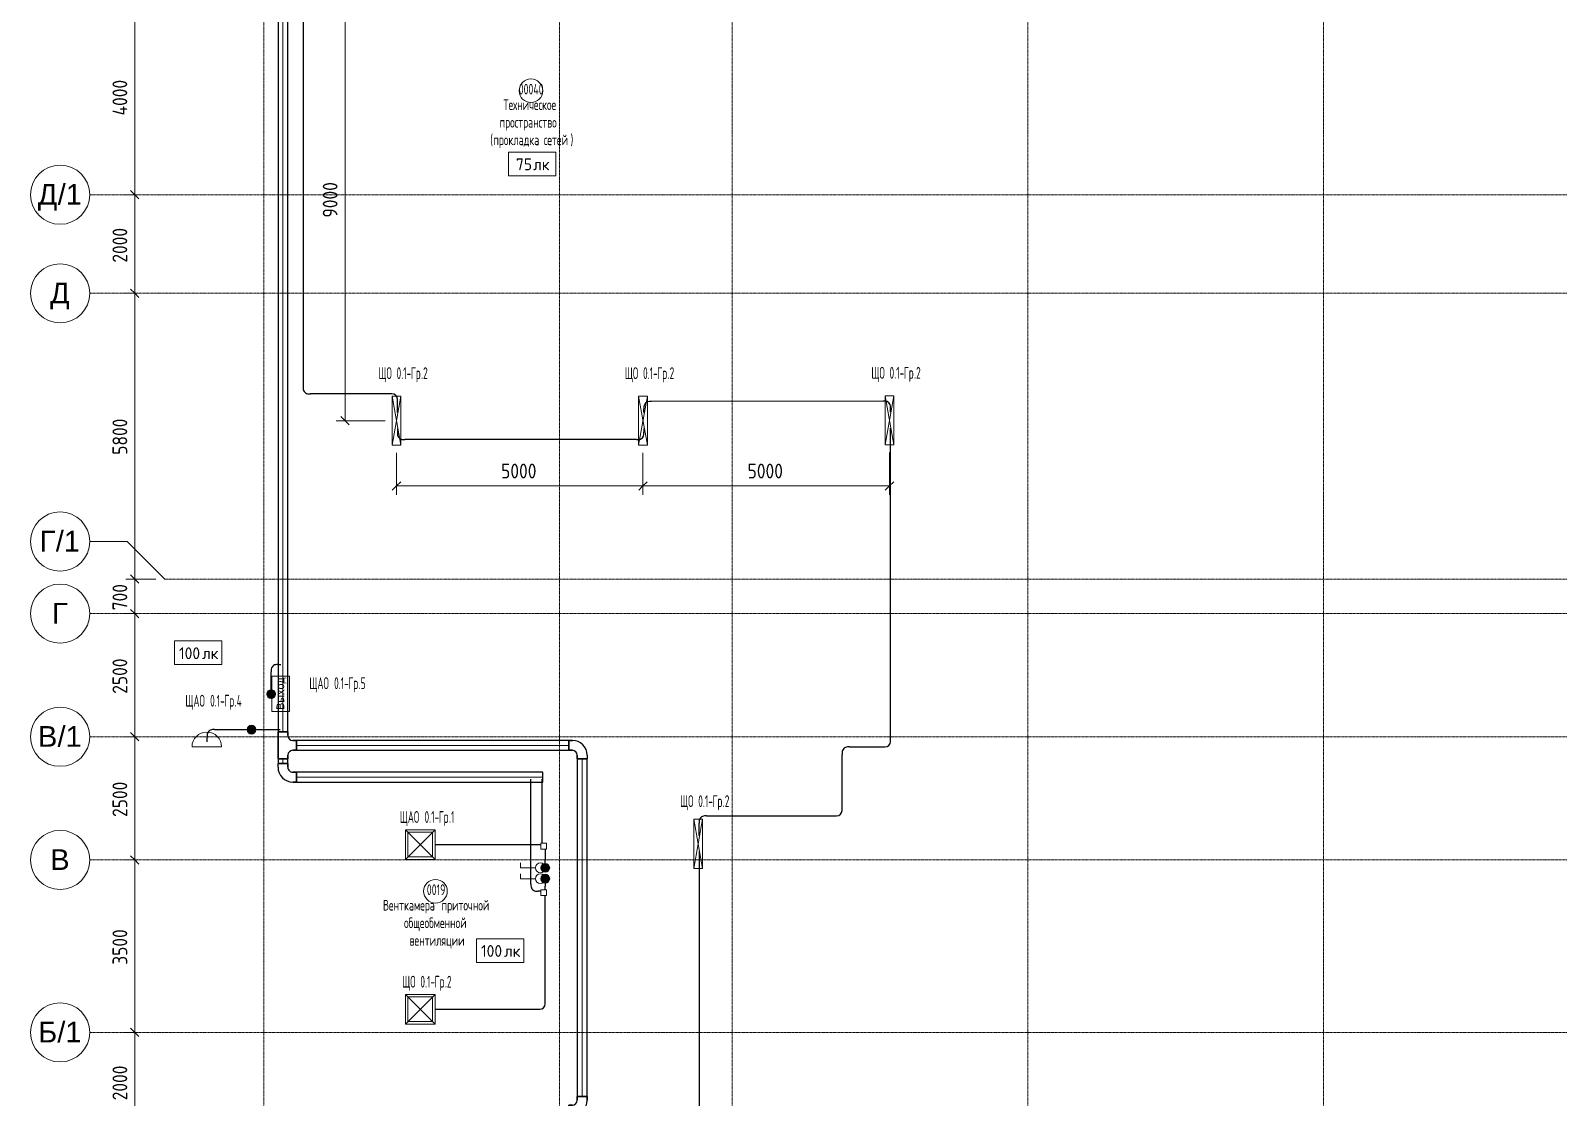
# Model space of a CAD drawing. Header units: millimetres. Extents: x -4730 to 98194, y -4296 to 93388.
# Drawn here: x -4730 to 26263, y 6680 to 28333 of the extents above; entities that cross this region are included whole.
import ezdxf

# ---------------------------------------------------------------- set-up
doc = ezdxf.new("R2010")
doc.units = ezdxf.units.MM
doc.linetypes.add('Линия сетки', pattern=[22.225, 12.7, -3.175, 3.175, -3.175])
for name, color, linetype, lineweight, true_color in [('Кабельные лотки', 5, 'Continuous', 25, 0x0000ff), ('Короба', 7, 'Continuous', 25, 0x008000), ('Линии', 7, 'Continuous', 9, 0x00a600), ('Опуск', 7, 'Continuous', 18, 0x007f00), ('Соединительные детали кабельных лотков', 5, 'Continuous', 25, 0x0000ff), ('Соединительные детали коробов', 7, 'Continuous', 25, 0x008000), ('Типовые аннотации', 5, 'Continuous', 18, 0x0000ff)]:
    doc.layers.add(name, color=color, linetype=linetype, lineweight=lineweight, true_color=true_color)
for name, color, linetype, lineweight in [('Марки помещений', 7, 'Continuous', 9), ('Марки силовых электроприборов', 7, 'Continuous', 9), ('Осевая линия', 7, 'Continuous', 18), ('Оси', 7, 'Continuous', 9), ('Размеры', 7, 'Continuous', 9), ('Размеры-120', 7, 'Continuous', 9), ('Текстовые примечания', 7, 'Continuous', 9)]:
    doc.layers.add(name, color=color, linetype=linetype, lineweight=lineweight)
doc.styles.add('Arial', font='arial.ttf', dxfattribs={"height": 156})
doc.styles.add('Arial_1', font='arial.ttf', dxfattribs={"height": 420})
doc.styles.add('GOST Common', font='GOST_Common.ttf', dxfattribs={"width": 0.6, "height": 240})
doc.styles.add('GOST Common_1', font='GOST_Common.ttf', dxfattribs={"height": 240})
doc.styles.add('GOST Common_2', font='GOST_Common.ttf', dxfattribs={"width": 0.9, "height": 300})
doc.styles.add('GOST Common_4', font='GOST_Common.ttf', dxfattribs={"width": 0.7, "height": 216})
doc.dimstyles.new('ADSK_Проверочный', dxfattribs={"dimscale": 304.8, "dimtxt": 301.714499, "dimasz": 0.556693, "dimexe": 0.590551, "dimexo": 0.590551, "dimgap": 0.19685, "dimtad": 1, "dimdec": 3, "dimrnd": 0.001, "dimdsep": 46, "dimtxsty": 'GOST Common_2', "dimblk1": 'OBLIQUE', "dimblk2": 'OBLIQUE', "dimsah": 1, "dimcen": 0.09, "dimazin": 0, "dimtfac": 1, "dimtdec": 4, "dimtix": 1, "dimtmove": 0, "dimatfit": 3, "dimfxl": 1, "dimtvp": 1, "dimtolj": 1, "dimtzin": 0, "dimarcsym": 2})

# ---------------------------------------------------------------- blocks, each defined once
blk = doc.blocks.new('M_Короб_ отвод - Плоский торец - ПВХ - Стандартная-2386742-Подвал')
at = {"layer": 'Соединительные детали коробов'}
for p, q in [((2894, 82640), (2856, 82640)), ((3006, 82640), (2894, 82640)), ((3006, 82640), (3006, 82640))]:
    blk.add_line(p, q, dxfattribs=at)
blk = doc.blocks.new('M_Короб_ отвод - Плоский торец - ПВХ - Стандартная-V1-Подвал')
at = {"layer": 'Соединительные детали коробов'}
for p, q in [((0, 111.95), (0, 150.05)), ((-150.05, 0), (-111.95, 0))]:
    blk.add_line(p, q, dxfattribs=at)
blk.add_arc((-111.95, 111.95), 111.95, 270, 0, dxfattribs=at)
blk = doc.blocks.new('M_Короб_ отвод - Плоский торец - ПВХ - Стандартная-V2-Подвал')
at = {"layer": 'Соединительные детали коробов'}
for p, q in [((-399, 14145), (-360, 14145)), ((-360, 14145), (-248, 14145)), ((-248, 14145), (-248, 14145))]:
    blk.add_line(p, q, dxfattribs=at)
blk = doc.blocks.new('M_Короб_ отвод - Плоский торец - ПВХ - Стандартная-2448709-Подвал')
at = {"layer": 'Соединительные детали коробов'}
for p, q in [((0, 112), (0, 150)), ((-150, 0), (-112, 0))]:
    blk.add_line(p, q, dxfattribs=at)
blk.add_arc((-112, 112), 112, 270, 359.9405, dxfattribs=at)
blk = doc.blocks.new('M_Короб_ отвод - Плоский торец - ПВХ - Стандартная-2448549-Подвал')
at = {"layer": 'Соединительные детали коробов'}
for p, q in [((0, 112), (0, 150)), ((-150, 0), (-112, 0))]:
    blk.add_line(p, q, dxfattribs=at)
blk.add_arc((-112, 112), 112, 270, 0.0238, dxfattribs=at)
blk = doc.blocks.new('M_Горизонтальный изгиб-колено для канального - Стандартная-2451758-Подвал')
at = {"layer": 'Соединительные детали кабельных лотков'}
for p, q in [((-275, 100), (-275, 100)), ((-275, 100), (-275, -100)), ((-275, -100), (-275, 100)), ((-275, 100), (-200, 100)), ((-200, 100), (-275, 100)), ((-100, 200), (-100, 275)), ((100, 275), (-100, 275)), ((-100, 275), (100, 275)), ((-100, 275), (-100, 275)), ((-100, 275), (-100, 200)), ((100, 200), (100, 275)), ((100, 275), (100, 275)), ((100, 275), (100, 200)), ((-275, -100), (-275, -100)), ((-200, -100), (-275, -100)), ((-200, -100), (-275, -100))]:
    blk.add_line(p, q, dxfattribs=at)
for radius, end in [(100, 360), (300, 360), (100, 0), (300, 0)]:
    blk.add_arc((-200, 200), radius, 270, end, dxfattribs=at)
blk = doc.blocks.new('M_Горизонтальный тройник для канального - Радиус 100 мм-2451883-Подвал')
at = {"layer": 'Соединительные детали кабельных лотков'}
for p, q in [((275, 100), (-275, 100)), ((-275, 100), (-275, -100)), ((-275, -100), (-275, 100)), ((-275, 100), (275, 100)), ((-275, 100), (-275, 100)), ((275, -100), (275, 100)), ((275, 100), (275, -100)), ((275, 100), (275, 100)), ((-275, -100), (-200, -100)), ((-200, -100), (-275, -100)), ((-275, -100), (-275, -100)), ((-100, -200), (-100, -275)), ((-100, -275), (-100, -200)), ((-100, -275), (100, -275)), ((100, -275), (-100, -275)), ((-100, -275), (-100, -275)), ((100, -275), (100, -200)), ((100, -200), (100, -275)), ((100, -275), (100, -275)), ((200, -100), (275, -100)), ((275, -100), (200, -100)), ((275, -100), (275, -100))]:
    blk.add_line(p, q, dxfattribs=at)
for centre, start, end in [((-200, -200), 0, 90), ((-200, -200), 0, 90), ((200, -200), 90, 180), ((200, -200), 90, 180)]:
    blk.add_arc(centre, 100, start, end, dxfattribs=at)
blk = doc.blocks.new('Ось сетки - Заголовок сетки - Окружность 5 мм-1145995-Подвал')
at = {"layer": 'Оси'}
blk.add_circle((0, 0), 5, dxfattribs=at)
blk = doc.blocks.new('DIMBLOCK23-Подвал')
at = {"layer": 'Размеры-120'}
for p, q in [((-2616, 8000), (-2701, 8085)), ((-2556, 8000), (-2796, 8000)), ((-2616, 6000), (-2616, 8000)), ((-2616, 8000), (-2531, 7915)), ((-2616, 8000), (-2556, 8000)), ((-2556, 6000), (-2796, 6000)), ((-2616, 6000), (-2701, 6085)), ((-2616, 6000), (-2531, 5915)), ((-2616, 6000), (-2556, 6000))]:
    blk.add_line(p, q, dxfattribs=at)
at = {"layer": 'Размеры-120', "color": 0, "insert": (-3068, 6622), "char_height": 300, "width": 908.21, "attachment_point": 1, "rotation": 90, "line_spacing_factor": 1.022761, "style": 'GOST Common_2'}
blk.add_mtext('2000', dxfattribs=at)
blk = doc.blocks.new('_Oblique')
at = {"color": 0, "linetype": 'ByBlock', "lineweight": -2}
blk.add_line((-0.5, -0.5), (0.5, 0.5), dxfattribs=at)
blk = doc.blocks.new('DIMBLOCK24-Подвал')
at = {"layer": 'Размеры-120'}
for p, q in [((-2556, 11500), (-2796, 11500)), ((-2616, 11500), (-2701, 11585)), ((-2616, 8000), (-2616, 11500)), ((-2616, 11500), (-2531, 11415)), ((-2616, 11500), (-2556, 11500)), ((-2616, 8000), (-2701, 8085)), ((-2556, 8000), (-2796, 8000)), ((-2616, 8000), (-2531, 7915)), ((-2616, 8000), (-2556, 8000))]:
    blk.add_line(p, q, dxfattribs=at)
at = {"layer": 'Размеры-120', "color": 0, "insert": (-3068, 9372), "char_height": 300, "width": 908.21, "attachment_point": 1, "rotation": 90, "line_spacing_factor": 1.022761, "style": 'GOST Common_2'}
blk.add_mtext('3500', dxfattribs=at)
blk = doc.blocks.new('DIMBLOCK25-Подвал')
at = {"layer": 'Размеры-120'}
for p, q in [((-2556, 14000), (-2796, 14000)), ((-2616, 14000), (-2701, 14085)), ((-2616, 11500), (-2616, 14000)), ((-2616, 14000), (-2531, 13915)), ((-2616, 14000), (-2556, 14000)), ((-2556, 11500), (-2796, 11500)), ((-2616, 11500), (-2701, 11585)), ((-2616, 11500), (-2531, 11415)), ((-2616, 11500), (-2556, 11500))]:
    blk.add_line(p, q, dxfattribs=at)
at = {"layer": 'Размеры-120', "color": 0, "insert": (-3068, 12372), "char_height": 300, "width": 908.21, "attachment_point": 1, "rotation": 90, "line_spacing_factor": 1.022761, "style": 'GOST Common_2'}
blk.add_mtext('2500', dxfattribs=at)
blk = doc.blocks.new('DIMBLOCK26-Подвал')
at = {"layer": 'Размеры-120'}
for p, q in [((-2556, 16500), (-2796, 16500)), ((-2616, 16500), (-2701, 16585)), ((-2616, 14000), (-2616, 16500)), ((-2616, 16500), (-2531, 16415)), ((-2616, 16500), (-2556, 16500)), ((-2556, 14000), (-2796, 14000)), ((-2616, 14000), (-2701, 14085)), ((-2616, 14000), (-2531, 13915)), ((-2616, 14000), (-2556, 14000))]:
    blk.add_line(p, q, dxfattribs=at)
at = {"layer": 'Размеры-120', "color": 0, "insert": (-3068, 14872), "char_height": 300, "width": 908.21, "attachment_point": 1, "rotation": 90, "line_spacing_factor": 1.022761, "style": 'GOST Common_2'}
blk.add_mtext('2500', dxfattribs=at)
blk = doc.blocks.new('DIMBLOCK27-Подвал')
at = {"layer": 'Размеры-120'}
for p, q in [((-2186, 17200), (-2796, 17200)), ((-2616, 17200), (-2701, 17285)), ((-2616, 16500), (-2616, 17200)), ((-2616, 17200), (-2531, 17115)), ((-2616, 17200), (-2186, 17200)), ((-2556, 16500), (-2796, 16500)), ((-2616, 16500), (-2701, 16585)), ((-2616, 16500), (-2531, 16415)), ((-2616, 16500), (-2556, 16500))]:
    blk.add_line(p, q, dxfattribs=at)
at = {"layer": 'Размеры-120', "color": 0, "insert": (-3068, 16566), "char_height": 300, "width": 681.16, "attachment_point": 1, "rotation": 90, "line_spacing_factor": 1.022761, "style": 'GOST Common_2'}
blk.add_mtext('700', dxfattribs=at)
blk = doc.blocks.new('DIMBLOCK28-Подвал')
at = {"layer": 'Размеры-120'}
for p, q in [((-2556, 23000), (-2796, 23000)), ((-2616, 23000), (-2701, 23085)), ((-2616, 17200), (-2616, 23000)), ((-2616, 23000), (-2531, 22915)), ((-2616, 23000), (-2556, 23000)), ((-2186, 17200), (-2796, 17200)), ((-2616, 17200), (-2701, 17285)), ((-2616, 17200), (-2531, 17115)), ((-2616, 17200), (-2186, 17200))]:
    blk.add_line(p, q, dxfattribs=at)
at = {"layer": 'Размеры-120', "color": 0, "insert": (-3068, 19722), "char_height": 300, "width": 908.21, "attachment_point": 1, "rotation": 90, "line_spacing_factor": 1.022761, "style": 'GOST Common_2'}
blk.add_mtext('5800', dxfattribs=at)
blk = doc.blocks.new('DIMBLOCK29-Подвал')
at = {"layer": 'Размеры-120'}
for p, q in [((-2556, 25000), (-2796, 25000)), ((-2616, 25000), (-2701, 25085)), ((-2616, 23000), (-2616, 25000)), ((-2616, 25000), (-2531, 24915)), ((-2616, 25000), (-2556, 25000)), ((-2556, 23000), (-2796, 23000)), ((-2616, 23000), (-2701, 23085)), ((-2616, 23000), (-2531, 22915)), ((-2616, 23000), (-2556, 23000))]:
    blk.add_line(p, q, dxfattribs=at)
at = {"layer": 'Размеры-120', "color": 0, "insert": (-3068, 23622), "char_height": 300, "width": 908.21, "attachment_point": 1, "rotation": 90, "line_spacing_factor": 1.022761, "style": 'GOST Common_2'}
blk.add_mtext('2000', dxfattribs=at)
blk = doc.blocks.new('DIMBLOCK30-Подвал')
at = {"layer": 'Размеры-120'}
for p, q in [((-2556, 29000), (-2796, 29000)), ((-2616, 29000), (-2701, 29085)), ((-2616, 25000), (-2616, 29000)), ((-2616, 29000), (-2531, 28915)), ((-2616, 29000), (-2556, 29000)), ((-2556, 25000), (-2796, 25000)), ((-2616, 25000), (-2701, 25085)), ((-2616, 25000), (-2531, 24915)), ((-2616, 25000), (-2556, 25000))]:
    blk.add_line(p, q, dxfattribs=at)
at = {"layer": 'Размеры-120', "color": 0, "insert": (-3068, 26609), "char_height": 300, "width": 938.89, "attachment_point": 1, "rotation": 90, "line_spacing_factor": 1.022761, "style": 'GOST Common_2'}
blk.add_mtext('4000', dxfattribs=at)
blk = doc.blocks.new('DIMBLOCK62-Подвал')
at = {"layer": 'Размеры-120'}
for p, q in [((1649, 29415), (1564, 29500)), ((2465, 29415), (1469, 29415)), ((1649, 20415), (1649, 29415)), ((1649, 29415), (1734, 29330)), ((1649, 29415), (2465, 29415)), ((1649, 20415), (1564, 20500)), ((2465, 20415), (1469, 20415)), ((1649, 20415), (1734, 20330)), ((1649, 20415), (2465, 20415))]:
    blk.add_line(p, q, dxfattribs=at)
at = {"layer": 'Размеры-120', "color": 0, "insert": (1197, 24537), "char_height": 300, "width": 908.21, "attachment_point": 1, "rotation": 90, "line_spacing_factor": 1.022761, "style": 'GOST Common_2'}
blk.add_mtext('9000', dxfattribs=at)
blk = doc.blocks.new('ADSK_Марка_Помещение - Номер Имя-85223-Подвал')
at = {"layer": 'Марки помещений'}
blk.add_circle((0, 0), 2, dxfattribs=at)
blk = doc.blocks.new('DIMBLOCK65-Подвал')
at = {"layer": 'Размеры-120'}
for p, q in [((2693, 19762), (2693, 18911)), ((2693, 19091), (2693, 19762)), ((7693, 19762), (7693, 18911)), ((7693, 19091), (7693, 19762)), ((2693, 19091), (2608, 19006)), ((2693, 19091), (2778, 19176)), ((2693, 19091), (7693, 19091)), ((7693, 19091), (7608, 19006)), ((7693, 19091), (7778, 19176))]:
    blk.add_line(p, q, dxfattribs=at)
at = {"layer": 'Размеры-120', "color": 0, "insert": (4815, 19543), "char_height": 300, "width": 908.21, "attachment_point": 1, "line_spacing_factor": 1.022761, "style": 'GOST Common_2'}
blk.add_mtext('5000', dxfattribs=at)
blk = doc.blocks.new('DIMBLOCK66-Подвал')
at = {"layer": 'Размеры-120'}
for p, q in [((7693, 19762), (7693, 18911)), ((7693, 19091), (7693, 19762)), ((12693, 19769), (12693, 18911)), ((12693, 19091), (12693, 19769)), ((7693, 19091), (7608, 19006)), ((7693, 19091), (7778, 19176)), ((7693, 19091), (12693, 19091)), ((12693, 19091), (12608, 19006)), ((12693, 19091), (12778, 19176))]:
    blk.add_line(p, q, dxfattribs=at)
at = {"layer": 'Размеры-120', "color": 0, "insert": (9815, 19543), "char_height": 300, "width": 908.21, "attachment_point": 1, "line_spacing_factor": 1.022761, "style": 'GOST Common_2'}
blk.add_mtext('5000', dxfattribs=at)
blk = doc.blocks.new('Морка помещения_освещённость_ - Морка помещения_освещённость_-1484368-Подвал')
at = {"layer": 'Марки помещений', "color": 190, "true_color": 0x8000ff}
for p, q in [((-4, 0), (-4, 4)), ((-4, 4), (4, 4)), ((4, 4), (4, 0)), ((4, 0), (-4, 0))]:
    blk.add_line(p, q, dxfattribs=at)

msp = doc.modelspace()

# ---------------------------------------------------------------- hatches: boundary and pattern name
at = {"layer": 'Опуск'}
h = msp.add_hatch(color=256, dxfattribs=at)
edge = h.paths.add_edge_path(flags=0)
edge.add_arc((150, 14865.3164), 90, 180, 360)
edge.add_arc((150, 14865.3164), 90, 0, 180)
h = msp.add_hatch(color=256, dxfattribs=at)
edge = h.paths.add_edge_path(flags=0)
edge.add_arc((-248.4515, 14145.3164), 90, 180, 360)
edge.add_arc((-248.4515, 14145.3164), 90, 0, 180)
h = msp.add_hatch(color=256, dxfattribs=at)
edge = h.paths.add_edge_path(flags=0)
edge.add_arc((5710, 11340), 90, 180, 360)
edge.add_arc((5710, 11340), 90, 0, 180)
h = msp.add_hatch(color=256, dxfattribs=at)
edge = h.paths.add_edge_path(flags=0)
edge.add_arc((5710, 11120), 90, 180, 360)
edge.add_arc((5710, 11120), 90, 0, 180)

# ---------------------------------------------------------------- linework, layer by layer
at = {"layer": 'Кабельные лотки'}
for p, q in [((290, 42470), (290, 14100)), ((490, 14100), (490, 42470)), ((290, 14100), (490, 14100)), ((665, 13725), (665, 13925)), ((6185.9005, 13925), (665, 13925)), ((665, 13725), (6185.9005, 13725)), ((6185.9005, 13725), (6185.9005, 13925)), ((290, 13550), (490, 13550)), ((290, 13550), (290, 13455)), ((290, 13455), (490, 13455)), ((490, 13455), (490, 13550)), ((6360.9005, 13550), (6560.9005, 13550)), ((6360.9005, 13550), (6360.9005, 6700)), ((6560.9005, 6700), (6560.9005, 13550)), ((665, 13080), (665, 13280)), ((5660.9005, 13280), (665, 13280)), ((665, 13080), (5660.9005, 13080)), ((5660.9005, 13080), (5660.9005, 13280)), ((6360.9005, 6700), (6560.9005, 6700))]:
    msp.add_line(p, q, dxfattribs=at)
at = {"layer": 'Короба'}
for p, q in [((800, 42469.95), (800, 21108.8769)), ((2562.4418, 20958.8269), (950.05, 20958.8269)), ((2712.4918, 20578.8269), (2712.4918, 20808.7769)), ((12562.4418, 20811.9622), (7862.4255, 20805.2327)), ((7712.4918, 20578.8269), (7712.4918, 20655.1431)), ((12712.4918, 20585.7122), (12712.4918, 20661.9122)), ((2712.4918, 20258.8269), (2712.4918, 20182.6734)), ((7712.4918, 20258.8269), (7712.4918, 20182.6269)), ((12712.4918, 13943.3174), (12712.4918, 20265.7122)), ((7562.4418, 20032.5769), (2862.5883, 20032.6392)), ((150, 15015.3664), (150, 15315.2664)), ((300.05, 15465.3164), (350, 15465.3164)), ((-1148.4515, 13900), (-1148.4515, 13995.2664)), ((-998.4015, 14145.3164), (-398.5015, 14145.3164)), ((-98.4015, 14145.3164), (331.5485, 14145.3164)), ((11731.4837, 12543.3174), (11731.4837, 13643.2174)), ((11881.5337, 13793.2674), (12562.4418, 13793.2674)), ((5420, 11016.8915), (5420, 13140.2326)), ((5647, 11840.2326), (5647, 13140.2326)), ((8831.4837, 11993.2674), (8831.4837, 12243.2174)), ((8981.5337, 12393.2674), (11581.4337, 12393.2674)), ((3474.2729, 11811.7326), (5618.5, 11811.7326)), ((5710, 11720.2326), (5710, 11490.05)), ((8831.4837, 11673.2674), (8831.4837, 3881.9817)), ((5618.5, 10866.8415), (5570.05, 10866.8415)), ((5710, 10895.3415), (5710, 10969.95)), ((5710, 8619.0176), (5710, 10775.3415)), ((3474.2729, 8468.9676), (5559.95, 8468.9676))]:
    msp.add_line(p, q, dxfattribs=at)
at = {"layer": 'Линии', "color": 96, "true_color": 0x008000}
for p, q in [((-1810, 15945.3164), (-1810, 15465.3164)), ((-850, 15945.3164), (-1810, 15945.3164)), ((-850, 15465.3164), (-850, 15945.3164)), ((-1810, 15465.3164), (-850, 15465.3164))]:
    msp.add_line(p, q, dxfattribs=at)
at = {"layer": 'Опуск'}
for centre, start, end in [((150, 14865.3164), 360, 180), ((150, 14865.3164), 180, 360), ((-248.4515, 14145.3164), 360, 180), ((-248.4515, 14145.3164), 180, 360), ((5710, 11340), 0, 180), ((5710, 11340), 180, 0), ((5710, 11120), 0, 180), ((5710, 11120), 180, 0)]:
    msp.add_arc(centre, 90, start, end, dxfattribs=at)
at = {"layer": 'Осевая линия'}
for p, q in [((390, 42470), (390, 14100)), ((665, 13825), (6185.9005, 13825)), ((390, 13550), (390, 13455)), ((6460.9005, 13550), (6460.9005, 6700)), ((665, 13180), (5660.9005, 13180))]:
    msp.add_line(p, q, dxfattribs=at)
at = {"layer": 'Оси', "linetype": 'Линия сетки'}
for p, q in [((0, 93388.3703), (0, -3096.3487)), ((6000, 93388.3703), (6000, -3096.3487)), ((9500, 93388.3703), (9500, -3096.3487)), ((15500, 93388.3703), (15500, -3096.3487)), ((21500, 93388.3703), (21500, -3096.3487)), ((98194.2682, 25000), (-3530.0173, 25000)), ((98194.2682, 23000), (-3530.0173, 23000)), ((98194.2682, 17200), (-2006.0173, 17200)), ((98194.2682, 16500), (-3530.0173, 16500)), ((98194.2682, 14000), (-3530.0173, 14000)), ((98194.2682, 11500), (-3530.0173, 11500)), ((98194.2682, 8000), (-3530.0173, 8000))]:
    msp.add_line(p, q, dxfattribs=at)
at = {"layer": 'Оси'}
for p, q in [((-2768.0173, 17962), (-3530.0173, 17962)), ((-2006.0173, 17200), (-2768.0173, 17962))]:
    msp.add_line(p, q, dxfattribs=at)
at = {"layer": 'Типовые аннотации'}
for p, q in [((2603.2449, 20915), (2783.2449, 20915)), ((2603.2449, 19915), (2603.2449, 20915)), ((2783.2449, 20915), (2603.2449, 19915)), ((2603.2449, 20915), (2783.2449, 19915)), ((2783.2449, 20915), (2783.2449, 19915)), ((7603.2449, 20915), (7783.2449, 20915)), ((7603.2449, 19915), (7603.2449, 20915)), ((7783.2449, 20915), (7603.2449, 19915)), ((7603.2449, 20915), (7783.2449, 19915)), ((7783.2449, 20915), (7783.2449, 19915)), ((12603.2449, 20921.8853), (12783.2449, 20921.8853)), ((12603.2449, 19921.8853), (12603.2449, 20921.8853)), ((12783.2449, 20921.8853), (12603.2449, 19921.8853)), ((12603.2449, 20921.8853), (12783.2449, 19921.8853)), ((12783.2449, 20921.8853), (12783.2449, 19921.8853)), ((2783.2449, 19915), (2603.2449, 19915)), ((7783.2449, 19915), (7603.2449, 19915)), ((12783.2449, 19921.8853), (12603.2449, 19921.8853)), ((8722.2368, 12329.4405), (8902.2368, 12329.4405)), ((8722.2368, 11329.4405), (8722.2368, 12329.4405)), ((8902.2368, 12329.4405), (8722.2368, 11329.4405)), ((8722.2368, 12329.4405), (8902.2368, 11329.4405)), ((8902.2368, 12329.4405), (8902.2368, 11329.4405)), ((5209.3567, 11220), (5209.3567, 11120)), ((8902.2368, 11329.4405), (8722.2368, 11329.4405)), ((5509.3567, 11120), (5209.3567, 11120)), ((2874.5089, 8768.9676), (3474.5089, 8768.9676)), ((2874.5089, 8168.9676), (2874.5089, 8768.9676)), ((2874.5089, 8768.9676), (3474.5089, 8168.9676)), ((2874.5089, 8168.9676), (3474.5089, 8768.9676)), ((2924.5089, 8718.9676), (3424.5089, 8718.9676)), ((2924.5089, 8218.9676), (2924.5089, 8718.9676)), ((3424.5089, 8718.9676), (3424.5089, 8218.9676)), ((3474.5089, 8768.9676), (3474.5089, 8168.9676)), ((3474.5089, 8168.9676), (2874.5089, 8168.9676)), ((3424.5089, 8218.9676), (2924.5089, 8218.9676))]:
    msp.add_line(p, q, dxfattribs=at)
at = {"layer": 'Типовые аннотации', "color": 96, "true_color": 0x008000}
for p, q in [((163.2548, 14510.3343), (163.2548, 15230.3343)), ((163.2548, 15230.3343), (523.2548, 15230.3343)), ((523.2548, 15230.3343), (523.2548, 14510.3343)), ((523.2548, 14510.3343), (163.2548, 14510.3343))]:
    msp.add_line(p, q, dxfattribs=at)
at = {"layer": 'Типовые аннотации', "color": 1, "true_color": 0xff0000}
for p, q in [((-1455, 13795), (-855, 13795)), ((2874.5089, 12111.7326), (3474.5089, 12111.7326)), ((2874.5089, 11511.7326), (2874.5089, 12111.7326)), ((2874.5089, 12111.7326), (3474.5089, 11511.7326)), ((2874.5089, 11511.7326), (3474.5089, 12111.7326)), ((3474.5089, 12111.7326), (3474.5089, 11511.7326)), ((2924.5089, 12061.7326), (3424.5089, 12061.7326)), ((2924.5089, 11561.7326), (2924.5089, 12061.7326)), ((3424.5089, 12061.7326), (3424.5089, 11561.7326)), ((3474.5089, 11511.7326), (2874.5089, 11511.7326)), ((3424.5089, 11561.7326), (2924.5089, 11561.7326)), ((5209.3567, 11440), (5209.3567, 11340)), ((5509.3567, 11340), (5209.3567, 11340))]:
    msp.add_line(p, q, dxfattribs=at)
at = {"layer": 'Типовые аннотации', "color": 7}
for p, q in [((5618.5, 11840.2326), (5738.5, 11840.2326)), ((5618.5, 11720.2326), (5618.5, 11840.2326)), ((5738.5, 11840.2326), (5738.5, 11720.2326)), ((5738.5, 11720.2326), (5618.5, 11720.2326)), ((5618.5, 10895.3415), (5738.5, 10895.3415)), ((5618.5, 10775.3415), (5618.5, 10895.3415)), ((5738.5, 10895.3415), (5738.5, 10775.3415)), ((5738.5, 10775.3415), (5618.5, 10775.3415))]:
    msp.add_line(p, q, dxfattribs=at)
at = {"layer": 'Типовые аннотации', "color": 1, "true_color": 0xff0000}
msp.add_circle((5609.3567, 11340), 100, dxfattribs=at)
at = {"layer": 'Типовые аннотации'}
msp.add_circle((5609.3567, 11120), 100, dxfattribs=at)
at = {"layer": 'Типовые аннотации', "color": 1, "true_color": 0xff0000}
msp.add_arc((-1155, 13795), 300, 360, 180, dxfattribs=at)

# ---------------------------------------------------------------- block references
at = {"layer": 'Марки помещений', "xscale": 120, "yscale": 120, "zscale": 120}
for p in [(5420.5319, 27111.0265), (3483.9119, 10864.4911)]:
    msp.add_blockref('ADSK_Марка_Помещение - Номер Имя-85223-Подвал', p, dxfattribs=at)
at = {"layer": 'Марки помещений', "color": 190, "true_color": 0x8000ff, "xscale": 120, "yscale": 120, "zscale": 120}
for p in [(5444.4184, 25385.5841), (4794.8661, 9421.2083)]:
    msp.add_blockref('Морка помещения_освещённость_ - Морка помещения_освещённость_-1484368-Подвал', p, dxfattribs=at)
at = {"layer": 'Оси', "xscale": 120, "yscale": 120, "zscale": 120, "rotation": 90}
for p in [(-4130.0173, 25000), (-4130.0173, 23000), (-4130.0173, 17962), (-4130.0173, 16500), (-4130.0173, 14000), (-4130.0173, 11500), (-4130.0173, 8000)]:
    msp.add_blockref('Ось сетки - Заголовок сетки - Окружность 5 мм-1145995-Подвал', p, dxfattribs=at)
at = {"layer": 'Соединительные детали кабельных лотков'}
for name, p, rotation in [('M_Горизонтальный тройник для канального - Радиус 100 мм-2451883-Подвал', (390, 13825), 90), ('M_Горизонтальный тройник для канального - Радиус 100 мм-2451883-Подвал', (390, 13825), 90), ('M_Горизонтальный изгиб-колено для канального - Стандартная-2451758-Подвал', (6460.9005, 13825), 90), ('M_Горизонтальный изгиб-колено для канального - Стандартная-2451758-Подвал', (6460.9005, 13825), 90), ('M_Горизонтальный изгиб-колено для канального - Стандартная-2451758-Подвал', (390, 13180), 270), ('M_Горизонтальный изгиб-колено для канального - Стандартная-2451758-Подвал', (390, 13180), 270)]:
    msp.add_blockref(name, p, dxfattribs=dict(at, rotation=rotation))
msp.add_blockref('M_Горизонтальный изгиб-колено для канального - Стандартная-2451758-Подвал', (6460.9005, 6425), dxfattribs=at)
msp.add_blockref('M_Горизонтальный изгиб-колено для канального - Стандартная-2451758-Подвал', (6460.9005, 6425), dxfattribs=at)
at = {"layer": 'Соединительные детали коробов'}
for name, p, rotation in [('M_Короб_ отвод - Плоский торец - ПВХ - Стандартная-V1-Подвал', (800, 20958.8269), 270), ('M_Короб_ отвод - Плоский торец - ПВХ - Стандартная-V1-Подвал', (2712.4918, 20958.8269), 90), ('M_Короб_ отвод - Плоский торец - ПВХ - Стандартная-2448709-Подвал', (7712.4918, 20805.0769), 180.0595321352721), ('M_Короб_ отвод - Плоский торец - ПВХ - Стандартная-V1-Подвал', (12712.4918, 20811.9622), 90), ('M_Короб_ отвод - Плоский торец - ПВХ - Стандартная-2448549-Подвал', (2712.4918, 20032.5769), 270), ('M_Короб_ отвод - Плоский торец - ПВХ - Стандартная-V1-Подвал', (150, 15465.3164), 180), ('M_Короб_ отвод - Плоский торец - ПВХ - Стандартная-2386742-Подвал', (-82490, 17871.3277), 270), ('M_Короб_ отвод - Плоский торец - ПВХ - Стандартная-V1-Подвал', (-1148.4515, 14145.3164), 180), ('M_Короб_ отвод - Плоский торец - ПВХ - Стандартная-2386742-Подвал', (2757.5599, 96785.3164), 180), ('M_Короб_ отвод - Плоский торец - ПВХ - Стандартная-V1-Подвал', (11731.4837, 13793.2674), 180), ('M_Короб_ отвод - Плоский торец - ПВХ - Стандартная-V1-Подвал', (8831.4837, 12393.2674), 180), ('M_Короб_ отвод - Плоский торец - ПВХ - Стандартная-2386742-Подвал', (-76930, 14346.0114), 270), ('M_Короб_ отвод - Плоский торец - ПВХ - Стандартная-V1-Подвал', (5420, 10866.8415), 270), ('M_Короб_ отвод - Плоский торец - ПВХ - Стандартная-2386742-Подвал', (88350, 8113.9886), 90)]:
    msp.add_blockref(name, p, dxfattribs=dict(at, rotation=rotation))
for name, p in [('M_Короб_ отвод - Плоский торец - ПВХ - Стандартная-V1-Подвал', (7712.4918, 20032.5769)), ('M_Короб_ отвод - Плоский торец - ПВХ - Стандартная-V2-Подвал', (0, 0)), ('M_Короб_ отвод - Плоский торец - ПВХ - Стандартная-V1-Подвал', (11731.4837, 12393.2674)), ('M_Короб_ отвод - Плоский торец - ПВХ - Стандартная-V1-Подвал', (5710, 8468.9676))]:
    msp.add_blockref(name, p, dxfattribs=at)
at = {"layer": 'Соединительные детали коробов', "extrusion": (0, -5.15004e-06, 1)}
msp.add_blockref('M_Короб_ отвод - Плоский торец - ПВХ - Стандартная-V1-Подвал', (12712.4918, 13793.2656), dxfattribs=at)

# ---------------------------------------------------------------- texts
at = {"layer": 'Марки помещений', "char_height": 216, "attachment_point": 1, "style": 'GOST Common_4'}
for s, insert, width in [('00040', (5172.2584, 27251.048), 653.214975), ('Техническое', (4863.5584, 26936.2514), 1400.7084), ('пространство', (4785.7709, 26579.0639), 1589.2653), ('\\fGOST Common|b0|i0|c204|p34|;\\W.7;(', (4596.8584, 26221.8764), 74.075925), ('прокладка', (4657.9771, 26221.8764), 1178.480625), ('\\fGOST Common|b0|i0|c204|p34|;\\W.7; ', (5630.3209, 26221.8764), 60.607575), ('сетей', (5680.3271, 26221.8764), 659.94915), ('\\fGOST Common|b0|i0|c204|p34|;\\W.7;)', (6224.8396, 26221.8764), 74.075925), ('0019', (3307.8784, 11004.5127), 478.126425), ('Венткамера', (2418.7384, 10689.7161), 1380.505875), ('\\fGOST Common|b0|i0|c204|p34|;\\W.7; ', (3557.7696, 10689.7161), 60.607575), ('приточной', (3607.7759, 10689.7161), 1191.948975), ('общеобменной', (2846.5696, 10332.5286), 1595.999475), ('вентиляции', (2957.6946, 9975.3411), 1333.36665)]:
    msp.add_mtext(s, dxfattribs=dict(at, insert=insert, width=width))
at = {"layer": 'Марки помещений', "color": 190, "true_color": 0x8000ff, "char_height": 240, "attachment_point": 1, "style": 'GOST Common_1'}
for s, insert, width in [('75', (5115.9345, 25737.296), 423.291), ('лк', (5465.1845, 25737.296), 413.67075), ('100', (4406.9822, 9772.9203), 567.59475), ('лк', (4875.2947, 9772.9203), 413.67075)]:
    msp.add_mtext(s, dxfattribs=dict(at, insert=insert, width=width))
at = {"layer": 'Марки силовых электроприборов', "char_height": 240, "attachment_point": 1, "style": 'GOST Common'}
for s, insert, width in [('ЩО', (2325.5863, 21499.0093), 340.55685), (' 0.1-', (2606.5738, 21499.0093), 455.99985), ('Гр', (2982.8113, 21499.0093), 253.9746), ('.2', (3192.3613, 21499.0093), 178.93665), ('ЩО', (7325.5863, 21499.0093), 340.55685), (' 0.1-', (7606.5738, 21499.0093), 455.99985), ('Гр', (7982.8113, 21499.0093), 253.9746), ('.2', (8192.3613, 21499.0093), 178.93665), ('ЩО', (12325.5863, 21505.8946), 340.55685), (' 0.1-', (12606.5738, 21505.8946), 455.99985), ('Гр', (12982.8113, 21505.8946), 253.9746), ('.2', (13192.3613, 21505.8946), 178.93665), ('ЩАО', (925.3398, 15207.0619), 502.17705), (' 0.1-', (1339.6773, 15207.0619), 455.99985), ('Гр', (1715.9148, 15207.0619), 253.9746), ('.5', (1925.4648, 15207.0619), 178.93665), ('ЩАО', (-1589.9101, 14851.3647), 502.17705), (' 0.1-', (-1175.5726, 14851.3647), 455.99985), ('Гр', (-799.3351, 14851.3647), 253.9746), ('.4', (-589.7851, 14851.3647), 196.2531), ('ЩО', (8444.5782, 12813.4498), 340.55685), (' 0.1-', (8725.5657, 12813.4498), 455.99985), ('Гр', (9101.8032, 12813.4498), 253.9746), ('.2', (9311.3532, 12813.4498), 178.93665), ('ЩАО', (2759.0742, 12491.915), 502.17705), (' 0.1-', (3173.4117, 12491.915), 455.99985), ('Гр', (3549.6492, 12491.915), 253.9746), ('.1', (3759.1992, 12491.915), 138.5316), ('ЩО', (2809.1142, 9149.15), 340.55685), (' 0.1-', (3090.1017, 9149.15), 455.99985), ('Гр', (3466.3392, 9149.15), 253.9746), ('.2', (3675.8892, 9149.15), 178.93665)]:
    msp.add_mtext(s, dxfattribs=dict(at, insert=insert, width=width))
at = {"layer": 'Оси', "char_height": 420, "attachment_point": 1, "style": 'Arial_1'}
for s, insert, width in [('\\fArial|b0|i0|c204|p34|;Д', (-4583.5219, 25217.441), 490.63275), ('/1', (-4178.7094, 25217.441), 606.07575), ('\\fArial|b0|i0|c204|p34|;Д', (-4333.3219, 23217.441), 490.63275), ('\\fArial|b0|i0|c204|p34|;Г', (-4543.9219, 18179.441), 394.43025), ('/1', (-4218.4844, 18179.441), 606.07575), ('\\fArial|b0|i0|c204|p34|;Г', (-4293.7219, 16717.441), 394.43025), ('\\fArial|b0|i0|c204|p34|;В', (-4579.3219, 14217.441), 481.0125), ('/1', (-4182.4469, 14217.441), 606.07575), ('\\fArial|b0|i0|c204|p34|;В', (-4329.1219, 11717.441), 481.0125), ('\\fArial|b0|i0|c204|p34|;Б', (-4575.7219, 8217.441), 471.39225), ('/1', (-4186.7844, 8217.441), 606.07575)]:
    msp.add_mtext(s, dxfattribs=dict(at, insert=insert, width=width))
at = {"layer": 'Текстовые примечания', "color": 96, "true_color": 0x008000, "char_height": 240, "attachment_point": 1, "style": 'GOST Common_1'}
for s, insert, width in [('100', (-1718.7578, 15814.8411), 567.59475), ('лк', (-1250.4453, 15814.8411), 413.67075)]:
    msp.add_mtext(s, dxfattribs=dict(at, insert=insert, width=width))
at = {"layer": 'Типовые аннотации', "color": 96, "lineweight": 9, "true_color": 0x008000, "insert": (258.7694, 14546.9914), "char_height": 156, "width": 769.62, "attachment_point": 1, "rotation": 90, "style": 'Arial'}
msp.add_mtext('Выход', dxfattribs=at)

# ---------------------------------------------------------------- dimensions: what is measured, and where the dimension line sits
at = {"layer": 'Размеры'}
for base, p1, p2, override, picture, middle in [((1648.7681, 29415), (2645.2449, 20415), (2645.2449, 29415), {"dimpost": '<>', "dimfxl": 9000}, 'DIMBLOCK62-Подвал', (1438.7681, 24915)), ((-2616.3079, 29000), (-2736.2897, 25000), (-2736.2897, 29000), {"dimpost": '<>', "dimfxl": 4000}, 'DIMBLOCK30-Подвал', (-2826.3079, 27000)), ((-2616.3079, 25000), (-2736.2897, 23000), (-2736.2897, 25000), {"dimpost": '<>', "dimfxl": 2000}, 'DIMBLOCK29-Подвал', (-2826.3079, 24000)), ((-2616.3079, 23000), (-2006.0173, 17200), (-2736.2897, 23000), {"dimpost": '<>', "dimfxl": 5845.793169}, 'DIMBLOCK28-Подвал', (-2826.3079, 20100)), ((-2616.3079, 17200), (-2736.2897, 16500), (-2006.0173, 17200), {"dimpost": '<>', "dimfxl": 1011.581821}, 'DIMBLOCK27-Подвал', (-2826.3079, 16850)), ((-2616.3079, 16500), (-2736.2897, 14000), (-2736.2897, 16500), {"dimpost": '<>', "dimfxl": 2500}, 'DIMBLOCK26-Подвал', (-2826.3079, 15250)), ((-2616.3079, 14000), (-2736.2897, 11500), (-2736.2897, 14000), {"dimpost": '<>', "dimfxl": 2500}, 'DIMBLOCK25-Подвал', (-2826.3079, 12750)), ((-2616.3079, 11500), (-2736.2897, 8000), (-2736.2897, 11500), {"dimpost": '<>', "dimfxl": 3500}, 'DIMBLOCK24-Подвал', (-2826.3079, 9750)), ((-2616.3079, 8000), (-2736.2897, 6000), (-2736.2897, 8000), {"dimpost": '<>', "dimfxl": 2000}, 'DIMBLOCK23-Подвал', (-2826.3079, 7000))]:
    dim = msp.add_linear_dim(base=base, p1=p1, p2=p2, angle=90, dimstyle='ADSK_Проверочный', override=override, dxfattribs=at)
    dim.commit()
    dim.dimension.update_dxf_attribs({"geometry": picture, "text_midpoint": middle})
for base, p1, p2, override, picture, middle in [((7693.2449, 19091.1947), (2693.2449, 19942.3269), (7693.2449, 19942.3269), {"dimpost": '<>', "dimfxl": 5000}, 'DIMBLOCK65-Подвал', (5193.2449, 19301.1947)), ((12693.2449, 19091.1947), (7693.2449, 19942.3269), (12693.2449, 19949.2122), {"dimpost": '<>', "dimfxl": 5000.004741}, 'DIMBLOCK66-Подвал', (10193.2449, 19301.1947))]:
    dim = msp.add_linear_dim(base=base, p1=p1, p2=p2, dimstyle='ADSK_Проверочный', override=override, dxfattribs=at)
    dim.commit()
    dim.dimension.update_dxf_attribs({"geometry": picture, "text_midpoint": middle})

doc.saveas('drawing.dxf')
